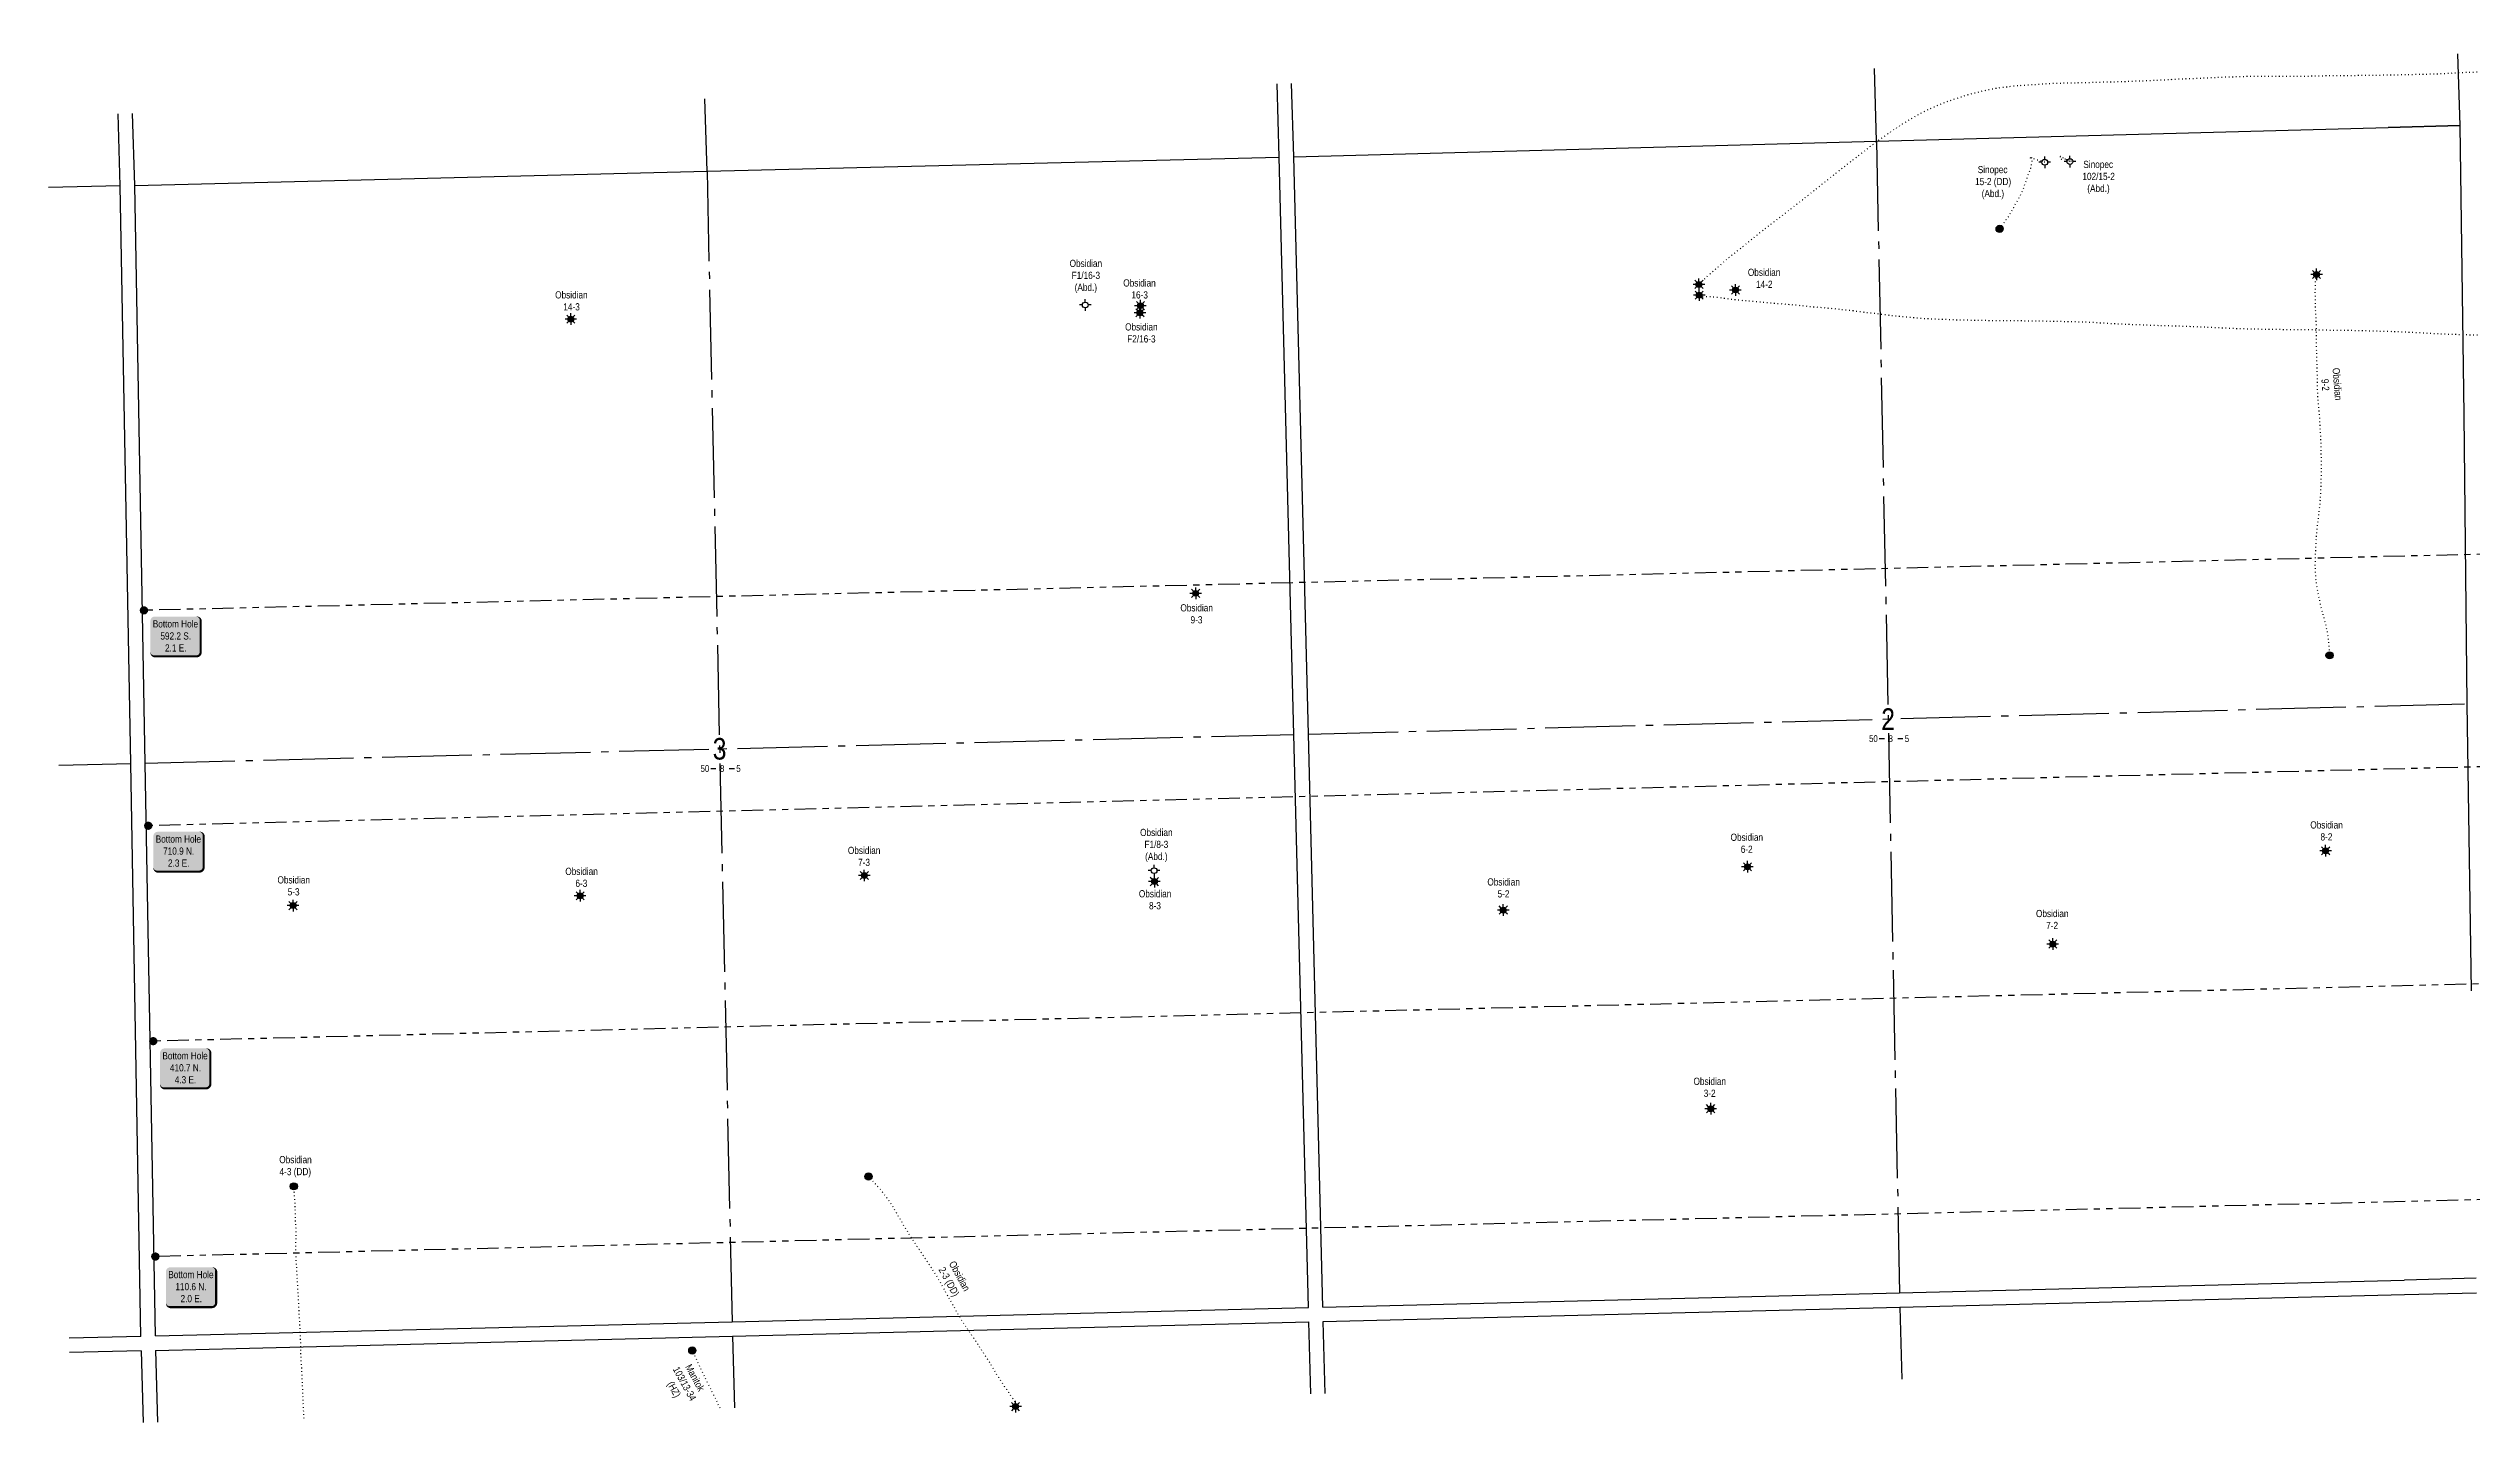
# Model space of a CAD drawing. Extents: x 626550 to 632078, y 5902939 to 5909485.
# Drawn here: x 626633 to 630006, y 5904970 to 5906884 of the extents above; entities that cross this region are included whole.
import ezdxf
from ezdxf.enums import TextEntityAlignment as Align

# ---------------------------------------------------------------- set-up
doc = ezdxf.new("R2010")
doc.units = 0
doc.header["$LTSCALE"] = 5
for name, pattern in [('foc-DOT', [1, 0.2, -0.8]), ('foc-DRILLPATH', [14.75, 6, -1.75, 1.75, -1.75, 1.75, -1.75]), ('foc-QUARTERLINE', [33, 25, -3, 2, -3])]:
    doc.linetypes.add(name, pattern=pattern)
for name, color, linetype in [('10', 1, 'Continuous'), ('9', 3, 'Continuous'), ('AB_SEC_N83UTMz11', 7, 'Continuous'), ('ABADATA-DRILL', 8, 'foc-DOT'), ('ABADATA-DRILL-T', 8, 'Continuous'), ('CG-NOTES', 7, 'Continuous'), ('L-MON', 1, 'Continuous'), ('L-QSEC', 8, 'foc-QUARTERLINE'), ('L-SEC', 7, 'Continuous'), ('L-SECLBL', 7, 'Continuous'), ('P-PDRILLPATH', 12, 'foc-DRILLPATH')]:
    doc.layers.add(name, color=color, linetype=linetype)
doc.styles.add('80', font='ARIALN.TTF', dxfattribs={"height": 10})
doc.styles.add('80L', font='ARIALN.TTF', dxfattribs={"height": 10})
doc.styles.add('SIMPLEX', font='ARIALN.TTF')

# ---------------------------------------------------------------- blocks, each defined once
blk = doc.blocks.new('plbh')
at = {"layer": 'L-MON'}
h = blk.add_hatch(color=255, dxfattribs=at)
h.dxf.hatch_style = 1
edge = h.paths.add_edge_path()
edge.add_arc((0, 0), 1.16, 0, 360)
h = blk.add_hatch(color=256, dxfattribs=at)
h.dxf.hatch_style = 1
h.paths.add_polyline_path([(-0.96, 0, 1), (0.96, 0, 1)])
h.paths.add_polyline_path([(0.91, 0, -1), (-0.91, 0, -1)], flags=16)
h.paths.add_polyline_path([(0.45, 0, -1), (-0.45, 0, -1)], flags=0)
h = blk.add_hatch(color=256, dxfattribs=at)
h.dxf.hatch_style = 1
h.paths.add_polyline_path([(-0.45, 0, 1), (0.45, 0, 1)])
h.paths.add_polyline_path([(0.4, 0, -1), (-0.4, 0, -1)], flags=16)
at = {"layer": 'L-MON', "color": 240}
for radius in [0.96, 0.91, 0.45, 0.4]:
    blk.add_circle((0, 0), radius, dxfattribs=at)
blk = doc.blocks.new('L-SECLBL')
at = {"layer": '9', "color": 7}
for p, q in [((-5.1, -27.8), (-12.3, -27.8)), ((20.7, -27.8), (13.5, -27.8))]:
    blk.add_line(p, q, dxfattribs=at)
at = {"layer": '10', "color": 2, "style": 'SIMPLEX'}
blk.add_attdef('SEC', text='', height=30, dxfattribs=at).set_placement((0, 0), align=Align.MIDDLE)
at = {"layer": '10', "color": 5, "style": '80L'}
blk.add_attdef('TWP', text='', height=9.5, dxfattribs=at).set_placement((-14.4, -27.4), align=Align.MIDDLE_RIGHT)
blk.add_attdef('RGE', text='', height=9.5, dxfattribs=at).set_placement((3.6, -27.4), align=Align.MIDDLE_CENTER)
blk.add_attdef('MER', text='', height=9.5, dxfattribs=at).set_placement((23.2, -27.4), align=Align.MIDDLE_LEFT)
blk = doc.blocks.new('*U528')
h = blk.add_hatch(color=255)
edge = h.paths.add_edge_path()
edge.add_line((-29, -28.5), (29, -28.5))
edge.add_arc((29, -22.5), 6, 270, 360)
edge.add_line((35, -22.5), (35, 21))
edge.add_arc((29, 21), 6, 0, 90)
edge.add_line((29, 27), (-29, 27))
edge.add_arc((-29, 21), 6, 90, 180)
edge.add_line((-35, 21), (-35, -22.5))
edge.add_arc((-29, -22.5), 6, 180, 270)
at = {"color": 14, "flags": 128}
blk.add_lwpolyline([(-29, -28.5, 3, 3, 0), (29, -28.5, 3, 3, 0.414214), (35, -22.5, 3, 3, 0), (35, 21, 3, 0, 0.414214), (29, 27, 0, 0, 0), (-29, 27, 0, 0, 0.414214), (-35, 21, 0, 0, 0), (-35, -22.5, 0, 3, 0.414214)], format="xyseb", close=True, dxfattribs=at)
at = {"color": 14, "style": '80'}
blk.add_attdef('ENTER_TEXT_001', (-26.8, -4.9), '', height=10, dxfattribs=at)
blk = doc.blocks.new('GAS')
h = blk.add_hatch(color=255)
h.dxf.hatch_style = 1
edge = h.paths.add_edge_path()
edge.add_arc((0, 0), 0.9, 0, 360)
for p, q in [((-0.81, 0), (-1.62, 0)), ((-0.57, 0.57), (-1.14, 1.14)), ((0, 0.81), (0, 1.62)), ((0.57, 0.57), (1.14, 1.14)), ((1.62, 0), (0.81, 0)), ((-0.57, -0.57), (-1.14, -1.14)), ((0, -0.81), (0, -1.62)), ((1.14, -1.14), (0.57, -0.57))]:
    blk.add_line(p, q)
blk.add_circle((0, 0), 0.8)
blk = doc.blocks.new('BH-Existing')
at = {"layer": 'ABADATA-DRILL-T'}
h = blk.add_hatch(color=256, dxfattribs=at)
h.dxf.hatch_style = 1
edge = h.paths.add_edge_path()
edge.add_arc((0, 0), 0.5, 0, 360)
blk.add_circle((0, 0), 0.5, dxfattribs=at)
blk = doc.blocks.new('GABD')
for p, q in [((-0.81, 0), (-1.62, 0)), ((0, 0.81), (0, 1.62)), ((1.62, 0), (0.81, 0)), ((0, -0.81), (0, -1.62))]:
    blk.add_line(p, q)
blk.add_circle((0, 0), 0.8)

msp = doc.modelspace()

# ---------------------------------------------------------------- linework, layer by layer
at = {"layer": 'AB_SEC_N83UTMz11'}
for p, q in [((629987.054, 5906876.245), (629990.076, 5906776.322)), ((629890.136, 5906773.658), (629990.076, 5906776.322)), ((629990.076, 5906776.322), (629890.136, 5906773.658)), ((629990.076, 5906776.322), (629995.74, 5906373.485)), ((629995.74, 5906373.485), (629999.974, 5905970.847)), ((629999.974, 5905970.847), (630005.693, 5905570.928)), ((630012.84, 5905170.808), (629912.9, 5905168.285)), ((629913.185, 5905148.176), (630013.128, 5905150.7))]:
    msp.add_line(p, q, dxfattribs=at)
at = {"layer": 'ABADATA-DRILL', "flags": 128}
for points in [[(628930.888, 5906555.034), (628930.947, 5906555.055), (628931.137, 5906555.06), (628931.359, 5906554.996), (628931.632, 5906554.874), (628931.906, 5906554.751), (628932.089, 5906554.636), (628932.212, 5906554.509), (628932.277, 5906554.341), (628932.232, 5906554.14), (628932.184, 5906554.088), (628932.205, 5906554.049), (628932.226, 5906554.019), (628932.106, 5906554.016), (628931.83, 5906554.209), (628931.387, 5906554.317), (628930.906, 5906554.344), (628930.484, 5906554.422), (628930.034, 5906554.42), (628929.51, 5906554.186), (628928.935, 5906553.99), (628928.963, 5906553.701), (628929.46, 5906553.064), (628930.039, 5906553.14), (628931.004, 5906554.066), (628931.633, 5906554.834), (628931.659, 5906554.984), (628931.706, 5906555.096), (628931.735, 5906555.127), (628931.956, 5906555.473), (628932.661, 5906556.412), (628933.862, 5906557.875), (628935.621, 5906559.763), (628937.814, 5906561.894), (628940.301, 5906564.282), (628943.297, 5906567.064), (628946.982, 5906570.245), (628951.15, 5906573.709), (628955.6, 5906577.451), (628960.414, 5906581.793), (628965.93, 5906586.824), (628972.287, 5906592.178), (628979.125, 5906597.515), (628986.237, 5906603.099), (628993.726, 5906609.144), (629001.673, 5906615.632), (629009.992, 5906622.429), (629018.766, 5906629.449), (629027.967, 5906636.551), (629037.308, 5906643.656), (629046.489, 5906650.748), (629055.769, 5906657.911), (629065.254, 5906665.231), (629074.952, 5906672.816), (629084.943, 5906680.689), (629095.048, 5906688.766), (629105.279, 5906696.996), (629115.64, 5906705.239), (629126.151, 5906713.477), (629136.799, 5906721.808), (629147.546, 5906730.182), (629158.395, 5906738.499), (629169.223, 5906746.835), (629172.31, 5906749.219), (629180.222, 5906755.156), (629191.429, 5906763.172), (629202.715, 5906770.86), (629214.266, 5906778.395), (629225.994, 5906785.656), (629237.875, 5906792.4), (629250.073, 5906798.552), (629262.536, 5906804.151), (629275.115, 5906809.184), (629288.105, 5906813.797), (629301.127, 5906817.941), (629314.39, 5906821.711), (629327.736, 5906824.984), (629341.149, 5906827.668), (629354.626, 5906829.783), (629368.239, 5906831.362), (629381.855, 5906832.421), (629395.516, 5906833.311), (629409.174, 5906834.291), (629422.847, 5906835.112), (629436.572, 5906835.493), (629450.27, 5906835.734), (629463.956, 5906836.095), (629477.59, 5906836.484), (629491.335, 5906836.846), (629504.99, 5906837.206), (629518.675, 5906837.606), (629532.348, 5906838.057), (629546.008, 5906838.577), (629559.687, 5906839.177), (629573.335, 5906839.807), (629587.131, 5906840.53), (629600.767, 5906841.21), (629614.427, 5906841.77), (629628.069, 5906842.249), (629641.708, 5906842.848), (629655.414, 5906843.56), (629669.075, 5906844.07), (629682.748, 5906844.52), (629696.412, 5906844.9), (629710.076, 5906844.95), (629723.77, 5906844.99), (629737.424, 5906845.04), (629751.191, 5906844.952), (629764.847, 5906844.912), (629778.536, 5906845.143), (629792.301, 5906845.505), (629806.068, 5906845.788), (629819.788, 5906846), (629833.473, 5906846.01), (629847.154, 5906846.15), (629860.803, 5906846.38), (629874.483, 5906846.54), (629888.181, 5906846.791), (629901.85, 5906847.041), (629915.509, 5906847.241), (629929.155, 5906847.6), (629942.939, 5906847.984), (629956.665, 5906848.335), (629970.393, 5906848.947), (629984.178, 5906849.69), (629997.866, 5906850.341), (630011.575, 5906850.902), (630025.325, 5906851.455), (630039.069, 5906851.867), (630052.869, 5906852.051), (630066.681, 5906852.174), (630080.408, 5906852.456), (630094.178, 5906852.659), (630108.012, 5906852.703), (630121.776, 5906852.726), (630135.529, 5906852.828), (630149.338, 5906853.052), (630163.11, 5906853.155), (630176.855, 5906853.167), (630190.629, 5906853.19), (630204.426, 5906853.133), (630218.161, 5906853.135), (630231.941, 5906853.298), (630245.752, 5906853.472), (630259.473, 5906853.603), (630273.273, 5906853.797), (630287.06, 5906854.1), (630300.864, 5906854.494), (630314.558, 5906854.895), (630328.241, 5906855.355), (630341.901, 5906855.905), (630355.569, 5906856.535), (630369.255, 5906857.216), (630382.914, 5906857.826), (630396.655, 5906858.358), (630410.29, 5906859.077), (630423.933, 5906859.887), (630437.625, 5906860.358), (630451.321, 5906860.718), (630465.061, 5906861.27), (630478.762, 5906861.781), (630492.566, 5906862.185), (630506.285, 5906862.397), (630519.957, 5906862.507), (630533.617, 5906862.707), (630547.32, 5906862.788), (630561.032, 5906862.889), (630574.724, 5906862.999), (630588.539, 5906863.023), (630602.341, 5906863.137), (630616.114, 5906863.2), (630629.879, 5906863.182), (630643.585, 5906863.173), (630657.28, 5906863.164), (630671.113, 5906863.248), (630684.856, 5906863.33), (630698.55, 5906863.371), (630712.234, 5906863.391), (630725.939, 5906863.392), (630739.751, 5906863.496), (630753.422, 5906863.636), (630767.093, 5906863.796), (630780.853, 5906863.999), (630794.501, 5906864.238), (630808.207, 5906864.569), (630821.84, 5906865.009), (630835.502, 5906865.509), (630849.153, 5906866.018), (630862.793, 5906866.558), (630876.455, 5906867.038), (630890.201, 5906867.4), (630903.985, 5906867.793), (630917.756, 5906868.316), (630931.416, 5906868.886), (630944.936, 5906869.432), (630958.593, 5906870.082), (630972.26, 5906870.762), (630986.025, 5906871.475), (630999.691, 5906872.195), (631013.455, 5906872.978), (631027.179, 5906873.75), (631040.844, 5906874.48), (631054.596, 5906875.332), (631068.29, 5906876.103), (631081.948, 5906876.753), (631095.602, 5906877.513), (631109.281, 5906878.474), (631122.856, 5906879.581), (631136.462, 5906880.67), (631150.091, 5906881.629), (631163.688, 5906882.268), (631177.329, 5906882.787), (631191.051, 5906883.299), (631204.719, 5906883.549), (631218.404, 5906883.539), (631232.081, 5906883.479), (631245.837, 5906883.422), (631259.503, 5906883.391), (631273.356, 5906883.466), (631291.348, 5906883.623)], [(629412.201, 5906725.039), (629409.92, 5906725.777), (629405.501, 5906727.158), (629400.935, 5906728.424), (629396.695, 5906729.849), (629393.222, 5906730.995), (629391.425, 5906731.597), (629391.104, 5906731.998), (629391.324, 5906732.374), (629392.463, 5906732.065), (629394.099, 5906731.129), (629394.18, 5906731.092), (629394.271, 5906731.044), (629394.363, 5906730.987), (629394.446, 5906730.879), (629394.501, 5906730.7), (629394.537, 5906730.471), (629394.554, 5906730.201), (629394.553, 5906729.871), (629394.533, 5906729.511), (629394.513, 5906729.13), (629394.455, 5906728.688), (629394.381, 5906728.106), (629394.28, 5906727.403), (629394.171, 5906726.65), (629394.052, 5906725.846), (629393.937, 5906724.933), (629393.785, 5906723.908), (629393.645, 5906722.814), (629393.456, 5906721.668), (629393.217, 5906720.501), (629392.921, 5906719.253), (629392.588, 5906717.873), (629392.224, 5906716.543), (629391.794, 5906715.071), (629391.306, 5906713.517), (629390.73, 5906711.921), (629390.064, 5906710.272), (629389.39, 5906708.583), (629388.745, 5906706.915), (629388.063, 5906705.126), (629387.386, 5906703.187), (629386.731, 5906701.138), (629386.02, 5906698.968), (629385.25, 5906696.736), (629384.422, 5906694.433), (629383.565, 5906692.129), (629382.737, 5906689.816), (629381.815, 5906687.29), (629380.813, 5906684.781), (629379.644, 5906682.169), (629378.394, 5906679.564), (629377.104, 5906676.988), (629375.751, 5906674.49), (629374.328, 5906672.01), (629372.884, 5906669.54), (629371.415, 5906666.919), (629370.063, 5906664.382), (629368.722, 5906661.824), (629367.343, 5906659.206), (629366.02, 5906656.729), (629364.714, 5906654.363), (629363.308, 5906651.964), (629361.879, 5906649.694), (629360.811, 5906648.134), (629358.122, 5906644.4), (629349.427, 5906632.319)], [(629447.255, 5906725.992), (629447.194, 5906726.02), (629445.043, 5906727.142), (629442.474, 5906728.553), (629437.259, 5906731.592), (629435.511, 5906732.605), (629435.196, 5906732.787), (629434.72, 5906733.014), (629434.278, 5906733.072), (629433.933, 5906732.892), (629433.754, 5906732.457), (629433.692, 5906731.825), (629433.691, 5906731.125), (629433.737, 5906730.526), (629433.909, 5906729.71), (629434.026, 5906729.444), (629434.182, 5906729.228), (629434.568, 5906729.018), (629435.096, 5906729.112), (629435.364, 5906729.2), (629435.91, 5906729.355), (629436.387, 5906729.458), (629436.757, 5906729.468), (629436.928, 5906729.442), (629437.088, 5906729.417), (629437.38, 5906729.345), (629437.731, 5906729.344), (629438.298, 5906729.44), (629438.656, 5906729.519), (629439.024, 5906729.609), (629440.316, 5906729.915), (629440.465, 5906729.959), (629441.001, 5906730.103), (629441.477, 5906730.266), (629441.715, 5906730.343), (629441.934, 5906730.379), (629442.267, 5906730.278), (629442.334, 5906730.02), (629442.473, 5906729.673), (629442.894, 5906729.305), (629443.392, 5906729.008), (629444.009, 5906728.745), (629444.401, 5906728.665), (629444.856, 5906728.508), (629445.24, 5906728.358), (629445.683, 5906728.26), (629446.105, 5906728.191), (629446.487, 5906728.122), (629446.829, 5906728.061), (629447.131, 5906727.979), (629447.413, 5906727.907), (629447.664, 5906727.864), (629447.857, 5906727.769), (629448.05, 5906727.674), (629448.252, 5906727.61), (629448.384, 5906727.513), (629448.437, 5906727.414), (629448.42, 5906727.294), (629448.387, 5906727.053), (629448.475, 5906726.745), (629448.623, 5906726.459), (629448.745, 5906726.022), (629448.799, 5906725.864), (629448.861, 5906725.815)], [(629790.603, 5906568.816), (629790.613, 5906568.817), (629790.669, 5906568.568), (629790.597, 5906567.906), (629790.381, 5906566.68), (629790.055, 5906565.06), (629789.58, 5906563.017), (629789.055, 5906560.651), (629788.669, 5906557.9), (629788.536, 5906554.735), (629788.524, 5906551.113), (629788.498, 5906546.921), (629788.477, 5906542.219), (629788.501, 5906537.267), (629788.607, 5906531.928), (629788.667, 5906526.438), (629788.869, 5906520.481), (629789.21, 5906514.208), (629789.615, 5906507.417), (629789.913, 5906500.913), (629790.018, 5906493.753), (629790.031, 5906486.29), (629790.071, 5906478.578), (629790.181, 5906470.509), (629790.361, 5906462.43), (629790.602, 5906453.984), (629790.867, 5906444.968), (629791.193, 5906435.963), (629791.392, 5906426.815), (629791.473, 5906417.244), (629791.669, 5906407.836), (629792.126, 5906398.435), (629792.914, 5906388.963), (629793.841, 5906379.554), (629794.569, 5906370.081), (629795.098, 5906360.232), (629795.615, 5906350.782), (629796.136, 5906341.223), (629796.548, 5906331.61), (629796.732, 5906321.942), (629796.895, 5906313.003), (629797.17, 5906303.637), (629797.125, 5906294.292), (629796.857, 5906285.042), (629796.577, 5906275.85), (629796.168, 5906266.286), (629795.702, 5906257.33), (629794.952, 5906247.776), (629793.909, 5906238.334), (629792.84, 5906229.101), (629791.755, 5906219.708), (629790.739, 5906210.397), (629789.974, 5906201.013), (629789.456, 5906191.755), (629789.036, 5906182.22), (629788.635, 5906173.056), (629788.443, 5906163.587), (629788.653, 5906154.049), (629789.301, 5906144.594), (629790.586, 5906135.255), (629792.3, 5906125.948), (629794.226, 5906116.567), (629796.209, 5906107.708), (629798.599, 5906098.2), (629801.096, 5906089.164), (629803.427, 5906079.984), (629805.282, 5906071.002), (629806.736, 5906061.718), (629807.812, 5906052.324), (629808.823, 5906038.366)], [(628931.228, 5906540.016), (628931.205, 5906540.105), (628931.278, 5906540.377), (628931.489, 5906540.723), (628931.592, 5906540.956), (628931.669, 5906541.078), (628931.756, 5906541.201), (628931.872, 5906541.344), (628932.06, 5906541.399), (628932.288, 5906541.495), (628932.374, 5906541.657), (628932.445, 5906541.96), (628932.531, 5906542.112), (628932.869, 5906542.561), (628933.046, 5906542.676), (628933.255, 5906542.732), (628933.538, 5906542.629), (628933.714, 5906542.414), (628933.797, 5906542.296), (628933.949, 5906542.2), (628934.024, 5906542.022), (628934.022, 5906541.742), (628934.156, 5906541.606), (628934.288, 5906541.509), (628934.427, 5906541.183), (628934.591, 5906540.687), (628934.626, 5906540.118), (628934.594, 5906539.447), (628934.663, 5906538.738), (628934.81, 5906538.142), (628934.823, 5906538.002), (628934.834, 5906537.983), (628935.439, 5906537.819), (628937.143, 5906537.665), (628939.251, 5906537.772), (628941.502, 5906538.133), (628944.379, 5906538.281), (628947.836, 5906538.075), (628951.898, 5906537.684), (628956.645, 5906537.123), (628961.926, 5906536.415), (628967.62, 5906535.619), (628973.845, 5906534.767), (628980.982, 5906533.89), (628989.209, 5906532.993), (628998.184, 5906532.185), (629007.629, 5906531.381), (629017.344, 5906530.583), (629027.39, 5906529.775), (629037.829, 5906528.847), (629048.77, 5906527.833), (629060.212, 5906526.832), (629065.827, 5906526.334), (629071.996, 5906525.741), (629083.912, 5906524.543), (629095.736, 5906523.452), (629096.989, 5906523.346), (629107.679, 5906522.385), (629119.904, 5906521.256), (629132.254, 5906519.979), (629144.9, 5906518.431), (629157.727, 5906516.868), (629170.964, 5906515.306), (629184.283, 5906513.676), (629197.883, 5906512.003), (629211.429, 5906510.489), (629225.041, 5906509.147), (629238.245, 5906508.054), (629238.666, 5906508.025), (629252.463, 5906507.209), (629266.164, 5906506.639), (629279.951, 5906506.192), (629293.629, 5906505.712), (629307.303, 5906505.362), (629320.973, 5906505.172), (629334.665, 5906504.923), (629348.465, 5906504.756), (629362.143, 5906504.636), (629375.82, 5906504.556), (629389.56, 5906504.388), (629403.282, 5906504.139), (629416.971, 5906503.99), (629430.653, 5906503.72), (629444.328, 5906503.35), (629457.979, 5906503.11), (629471.667, 5906502.66), (629485.323, 5906501.859), (629498.991, 5906501.019), (629512.606, 5906500.287), (629526.268, 5906499.647), (629539.927, 5906499.146), (629553.656, 5906498.608), (629567.327, 5906498.047), (629581.183, 5906497.622), (629594.856, 5906497.322), (629608.513, 5906496.872), (629622.175, 5906496.241), (629635.847, 5906495.641), (629649.509, 5906495.011), (629663.191, 5906494.391), (629676.841, 5906493.83), (629690.488, 5906493.379), (629704.162, 5906493.039), (629717.835, 5906492.759), (629731.497, 5906492.509), (629745.185, 5906492.379), (629758.853, 5906492.259), (629772.623, 5906492.082), (629786.282, 5906491.952), (629799.955, 5906491.662), (629813.628, 5906491.341), (629827.308, 5906491.172), (629840.967, 5906491.011), (629854.64, 5906490.711), (629868.306, 5906490.321), (629881.97, 5906490.001), (629895.716, 5906489.573), (629909.497, 5906488.995), (629923.269, 5906488.378), (629936.922, 5906487.707), (629950.717, 5906486.98), (629964.471, 5906486.252), (629978.131, 5906485.692), (629991.818, 5906485.262), (630005.483, 5906484.892), (630019.267, 5906484.565), (630033.085, 5906484.459), (630046.801, 5906484.41), (630060.572, 5906484.203), (630074.383, 5906483.977), (630088.085, 5906483.737), (630101.796, 5906483.508), (630115.53, 5906483.17), (630129.162, 5906482.188), (630142.865, 5906480.759), (630156.493, 5906479.567), (630170.126, 5906478.516), (630183.882, 5906477.378), (630197.577, 5906476.278), (630211.248, 5906475.298), (630224.992, 5906474.229), (630238.673, 5906473.269), (630252.439, 5906472.482), (630266.188, 5906471.613), (630279.935, 5906470.805), (630293.597, 5906470.165), (630307.339, 5906469.556), (630321.094, 5906468.808), (630334.794, 5906467.869), (630348.567, 5906466.861), (630362.337, 5906465.934), (630376.066, 5906465.045), (630389.788, 5906464.406), (630403.603, 5906464.06), (630417.375, 5906463.793), (630431.106, 5906463.574), (630444.897, 5906463.347), (630458.562, 5906462.997), (630472.217, 5906462.617), (630485.948, 5906462.408), (630499.62, 5906462.118), (630513.268, 5906461.667), (630526.954, 5906461.248), (630540.627, 5906460.938), (630554.3, 5906460.658), (630567.976, 5906460.248), (630581.65, 5906459.938), (630595.327, 5906459.858), (630609.067, 5906459.65), (630622.729, 5906459.419), (630636.401, 5906459.159), (630650.076, 5906458.779), (630663.743, 5906458.339), (630677.461, 5906457.84), (630691.15, 5906457.33), (630704.759, 5906456.819), (630718.497, 5906456.34), (630732.159, 5906455.71), (630745.83, 5906455.13), (630759.349, 5906454.595), (630773.02, 5906454.025), (630786.681, 5906453.435), (630800.452, 5906452.837), (630814.128, 5906452.427), (630827.897, 5906451.92), (630841.61, 5906451.231), (630854.98, 5906450.672), (630869.04, 5906450.153), (630882.74, 5906449.603), (630896.396, 5906449.173), (630910.07, 5906448.843), (630923.771, 5906448.623), (630937.386, 5906448.632), (630951.043, 5906448.542), (630964.699, 5906448.151), (630978.458, 5906447.633), (630992.168, 5906447.064), (631005.926, 5906446.616), (631019.592, 5906446.186), (631033.39, 5906445.729), (631047.125, 5906445.341), (631060.799, 5906445.001), (631074.464, 5906444.661), (631088.148, 5906444.331), (631101.827, 5906444.151), (631115.472, 5906444.15), (631129.145, 5906444.231), (631142.823, 5906444.111), (631156.504, 5906443.891), (631170.277, 5906443.624), (631183.944, 5906443.153), (631197.719, 5906442.816), (631211.37, 5906442.575), (631225.045, 5906442.205), (631238.726, 5906441.636), (631252.368, 5906441.005), (631266.098, 5906440.446), (631279.858, 5906439.888), (631293.652, 5906439.571), (631307.318, 5906439.501), (631321.121, 5906439.585), (631334.794, 5906439.655), (631348.446, 5906439.795), (631362.109, 5906440.225), (631375.781, 5906440.695), (631379.55, 5906440.787), (631394.549, 5906441.043)], [(626988.923, 5904975.342), (626988.817, 5904978.357), (626988.294, 5904988.976), (626987.765, 5904999.836), (626987.288, 5905010.597), (626986.887, 5905021.5), (626986.498, 5905032.364), (626985.694, 5905046.387), (626985.031, 5905057.004), (626984.617, 5905068.007), (626984.362, 5905079.084), (626984.001, 5905090.008), (626983.586, 5905100.321), (626982.998, 5905110.728), (626982.307, 5905121.284), (626981.771, 5905132.374), (626981.267, 5905143.394), (626980.534, 5905154.378), (626979.908, 5905165.125), (626979.35, 5905175.544), (626978.732, 5905185.601), (626978.111, 5905195.748), (626977.52, 5905205.556), (626977.342, 5905211.834), (626977.357, 5905215.045), (626977.457, 5905218.409), (626977.646, 5905221.825), (626977.846, 5905225.232), (626978.072, 5905231.76), (626977.967, 5905237.569), (626977.817, 5905240.206), (626977.619, 5905242.752), (626977.38, 5905245.326), (626977.22, 5905247.943), (626977.18, 5905250.563), (626977.181, 5905253.184), (626977.171, 5905255.785), (626977.154, 5905258.325), (626976.983, 5905263.232), (626976.731, 5905268.167), (626976.518, 5905273.143), (626976.175, 5905280.397), (626976.159, 5905280.617), (626975.137, 5905294.945), (626974.815, 5905298.767)], [(627979.478, 5904992.07), (627979.548, 5904992.072), (627979.637, 5904992.085), (627979.687, 5904992.096), (627979.727, 5904992.097), (627979.857, 5904992.101), (627979.947, 5904992.103), (627980.038, 5904992.085), (627980.158, 5904992.069), (627980.288, 5904992.062), (627980.419, 5904992.036), (627980.539, 5904992.029), (627980.63, 5904992.021), (627980.7, 5904992.013), (627980.78, 5904992.005), (627980.86, 5904991.997), (627980.94, 5904992.01), (627981.01, 5904992.002), (627981.1, 5904992.004), (627981.2, 5904991.997), (627981.301, 5904991.969), (627981.382, 5904991.941), (627981.574, 5904991.857), (627981.625, 5904991.838), (627981.716, 5904991.79), (627981.756, 5904991.781), (627981.756, 5904991.801), (627981.682, 5904991.949), (627981.523, 5904992.295), (627981.349, 5904992.791), (627981.142, 5904993.446), (627980.871, 5904994.199), (627980.5, 5904994.999), (627980.077, 5904995.848), (627979.56, 5904996.844), (627978.979, 5904997.969), (627978.305, 5904999.221), (627977.56, 5905000.542), (627976.692, 5905001.929), (627975.733, 5905003.374), (627974.662, 5905004.876), (627973.519, 5905006.476), (627972.363, 5905008.165), (627971.144, 5905009.983), (627969.935, 5905011.771), (627968.706, 5905013.609), (627967.279, 5905015.701), (627965.78, 5905017.882), (627964.229, 5905020.141), (627962.646, 5905022.459), (627960.99, 5905024.886), (627959.363, 5905027.363), (627957.724, 5905029.89), (627956.046, 5905032.426), (627954.336, 5905034.981), (627952.728, 5905037.518), (627951.123, 5905040.276), (627949.546, 5905043.115), (627947.929, 5905045.973), (627946.261, 5905048.849), (627944.513, 5905051.733), (627942.696, 5905054.585), (627940.892, 5905057.298), (627937.202, 5905062.841), (627933.611, 5905068.426), (627930.109, 5905074.034), (627926.589, 5905079.582), (627922.847, 5905085.173), (627919.007, 5905090.722), (627915.133, 5905096.41), (627911.258, 5905102.128), (627907.478, 5905107.669), (627903.825, 5905113.303), (627900.346, 5905119.161), (627896.983, 5905125.213), (627893.649, 5905131.286), (627890.225, 5905137.326), (627886.793, 5905143.296), (627883.484, 5905149.199), (627880.013, 5905155.528), (627876.604, 5905161.769), (627872.916, 5905168.322), (627869.116, 5905174.633), (627865.188, 5905180.829), (627861.243, 5905186.906), (627857.22, 5905192.93), (627853.269, 5905198.866), (627849.185, 5905204.918), (627845.124, 5905210.871), (627841.253, 5905216.819), (627837.598, 5905222.533), (627833.871, 5905228.325), (627830.297, 5905234.022), (627826.772, 5905239.759), (627823.39, 5905245.34), (627820.16, 5905250.915), (627817.03, 5905256.443), (627813.831, 5905261.96), (627807.688, 5905272.028), (627804.631, 5905276.708), (627801.616, 5905280.968), (627798.709, 5905284.902), (627795.826, 5905288.706), (627793.019, 5905292.281), (627790.249, 5905295.588), (627787.484, 5905298.705), (627784.752, 5905301.743), (627784.103, 5905302.446), (627782.082, 5905304.682), (627779.463, 5905307.593), (627776.835, 5905310.464), (627774.796, 5905312.64)], [(627568.344, 5904989.659), (627567.57, 5904991.231), (627563.369, 5904999.741), (627559.242, 5905008.133), (627555.073, 5905016.564), (627550.955, 5905025.006), (627546.951, 5905033.271), (627543, 5905041.428), (627538.897, 5905050.04), (627534.652, 5905059.09), (627529.452, 5905070.173)]]:
    msp.add_lwpolyline(points, dxfattribs=at)
at = {"layer": 'L-QSEC'}
for p, q in [((629178.084, 5906754.682), (629175.135, 5906855.914)), ((627549.962, 5906712.51), (627547.058, 5906813.57)), ((629178.084, 5906754.682), (629210.21, 5905150.543)), ((627549.962, 5906712.51), (627584.857, 5905110.175)), ((628387.084, 5905928.633), (629999.974, 5905970.847)), ((626767.792, 5905888.266), (628366.982, 5905928.11)), ((626647.594, 5905885.414), (626747.688, 5905887.764)), ((629210.612, 5905130.436), (629213.299, 5905030.307)), ((627585.295, 5905090.07), (627587.997, 5904990.145))]:
    msp.add_line(p, q, dxfattribs=at)
at = {"layer": 'L-SEC', "flags": 128}
for points in [[(628387.304, 5905130.08), (628366.982, 5905928.11), (628346.6, 5906732.329), (628343.687, 5906834.289)], [(628407.411, 5905130.58), (628387.089, 5905928.622), (628366.706, 5906732.871), (628363.794, 5906834.812)], [(626761.879, 5905089.881), (626747.688, 5905887.764), (626733.14, 5906692.368), (626730.273, 5906792.327)], [(626781.987, 5905090.377), (626767.798, 5905888.122), (626753.248, 5906692.838), (626750.38, 5906792.85)], [(628366.706, 5906732.87), (629178.084, 5906754.682), (629890.136, 5906773.658)], [(626753.248, 5906692.864), (627549.962, 5906712.51), (628346.6, 5906732.329)], [(626733.14, 5906692.368), (626633.166, 5906690.01)], [(628407.411, 5905130.58), (629210.112, 5905150.544), (629912.678, 5905168.283)], [(626781.987, 5905090.377), (627584.8, 5905110.178), (628387.317, 5905130.08)], [(628407.923, 5905110.473), (629210.612, 5905130.436), (629913.185, 5905148.176)], [(626782.344, 5905070.267), (627585.295, 5905090.07), (628387.816, 5905109.973)], [(628390.571, 5905009.977), (628387.816, 5905109.973)], [(628410.679, 5905010.474), (628407.922, 5905110.506)], [(626761.729, 5905089.878), (626661.905, 5905087.361)], [(626762.236, 5905069.771), (626662.266, 5905067.25)], [(626761.741, 5905089.878), (626761.879, 5905089.881)], [(626762.236, 5905069.771), (626764.935, 5904969.807)], [(626782.343, 5905070.313), (626785.042, 5904970.304)], [(626782.347, 5905070.128), (626782.344, 5905070.267)]]:
    msp.add_lwpolyline(points, dxfattribs=at)
at = {"layer": 'P-PDRILLPATH', "flags": 128}
for points in [[(631461.577, 5905929.904), (631393, 5906212), (626766, 5906101)], [(631461.977, 5905914.902), (631164, 5905912), (626772, 5905801)], [(631462.525, 5905894.925), (631289, 5905612), (626779, 5905501)], [(631462.917, 5905879.918), (631319, 5905312), (626782, 5905201)]]:
    msp.add_lwpolyline(points, dxfattribs=at)

# ---------------------------------------------------------------- block references
at = {"layer": 'ABADATA-DRILL-T'}
for name, p, xscale, yscale, zscale in [('GABD', (629412.201, 5906725.039), 4.998401599999999, 4.998401599999999, 4.998401599999999), ('GABD', (629447.255, 5906725.992), 4.998401599999999, 4.998401599999999, 4.998401599999999), ('BH-Existing', (629349.429, 5906632.281), 10.00000000000006, 10.00000000000006, 10.00000000000006), ('GABD', (628076.516, 5906526.3), 4.998401599999999, 4.998401599999999, 4.998401599999999), ('BH-Existing', (629808.796, 5906038.356), 10.00000000000006, 10.00000000000006, 10.00000000000006), ('GABD', (628172.347, 5905738.467), 4.998401599999999, 4.998401599999999, 4.998401599999999), ('BH-Existing', (626974.79, 5905298.779), 10.00000000000006, 10.00000000000006, 10.00000000000006), ('BH-Existing', (627774.806, 5905312.602), 10.00000000000006, 10.00000000000006, 10.00000000000006), ('BH-Existing', (627529.465, 5905070.163), 10.00000000000006, 10.00000000000006, 10.00000000000006)]:
    msp.add_blockref(name, p, dxfattribs=dict(at, xscale=xscale, yscale=yscale, zscale=zscale))
at = {"layer": 'ABADATA-DRILL-T', "color": 6, "xscale": 5.000000000000024, "yscale": 5.000000000000024, "zscale": 5.000000000000024}
for p in [(628930.888, 5906555.034), (628931.228, 5906540.016), (628981.721, 5906547.171), (629790.603, 5906568.816), (627360.356, 5906506.646), (628152.639, 5906515.436), (628153.372, 5906525.363), (628230.253, 5906124.713), (629803.208, 5905766.159), (627768.966, 5905731.748), (628998.41, 5905743.849), (627373.3, 5905703.452), (628172.757, 5905723.229), (626973.639, 5905689.776), (628658.441, 5905683.562), (629423.446, 5905636.276), (628947.231, 5905406.862), (627979.478, 5904992.07)]:
    msp.add_blockref('GAS', p, dxfattribs=at)
at = {"layer": 'CG-NOTES', "color": 3}
ref = msp.add_blockref('*U528', (626810.101, 5906065.421), dxfattribs=dict(at, xscale=1.000060583036093, yscale=1.000060583036093, zscale=1.000060583036093))
ref.add_attrib('ENTER_TEXT_001', 'Bottom Hole', (626778.407, 5906077.201), dxfattribs={"layer": '0', "color": 14, "height": 10.00061, "style": '80'})
ref.add_attrib('ENTER_TEXT_002', '592.2 S.', (626789.022, 5906060.356), dxfattribs={"layer": '0', "color": 14, "height": 10.0006, "style": '80'})
ref.add_attrib('ENTER_TEXT_003', '2.1 E.', (626795.462, 5906043.647), dxfattribs={"layer": '0', "color": 14, "height": 10.0006, "style": '80'})
ref = msp.add_blockref('*U528', (626814.192, 5905765.658), dxfattribs=dict(at, xscale=1.000060583036093, yscale=1.000060583036093, zscale=1.000060583036093))
ref.add_attrib('ENTER_TEXT_001', 'Bottom Hole', (626782.499, 5905777.451), dxfattribs={"layer": '0', "color": 14, "height": 10.00061, "style": '80'})
ref.add_attrib('ENTER_TEXT_002', '710.9 N.', (626792.766, 5905760.743), dxfattribs={"layer": '0', "color": 14, "height": 10.0006, "style": '80'})
ref.add_attrib('ENTER_TEXT_003', '2.3 E.', (626799.553, 5905744.034), dxfattribs={"layer": '0', "color": 14, "height": 10.0006, "style": '80'})
ref = msp.add_blockref('*U528', (626823.504, 5905463.838), dxfattribs=dict(at, xscale=1.000060583036093, yscale=1.000060583036093, zscale=1.000060583036093))
ref.add_attrib('ENTER_TEXT_001', 'Bottom Hole', (626791.81, 5905475.631), dxfattribs={"layer": '0', "color": 14, "height": 10.00061, "style": '80'})
ref.add_attrib('ENTER_TEXT_002', '410.7 N.', (626802.274, 5905458.923), dxfattribs={"layer": '0', "color": 14, "height": 10.0006, "style": '80'})
ref.add_attrib('ENTER_TEXT_003', '4.3 E.', (626808.96, 5905442.214), dxfattribs={"layer": '0', "color": 14, "height": 10.0006, "style": '80'})
ref = msp.add_blockref('*U528', (626831.651, 5905159.082), dxfattribs=dict(at, xscale=1.000060583036093, yscale=1.000060583036093, zscale=1.000060583036093))
ref.add_attrib('ENTER_TEXT_001', 'Bottom Hole', (626799.958, 5905170.876), dxfattribs={"layer": '0', "color": 14, "height": 10.00061, "style": '80'})
ref.add_attrib('ENTER_TEXT_002', '110.6 N.', (626809.873, 5905154.167), dxfattribs={"layer": '0', "color": 14, "height": 10.0006, "style": '80'})
ref.add_attrib('ENTER_TEXT_003', '2.0 E.', (626817.012, 5905137.459), dxfattribs={"layer": '0', "color": 14, "height": 10.0006, "style": '80'})
at = {"layer": 'L-MON', "xscale": 5.000000000000025, "yscale": 5.000000000000025, "zscale": 5.000000000000025}
for p in [(626766, 5906101), (626772, 5905801), (626779, 5905501), (626782, 5905201)]:
    msp.add_blockref('plbh', p, dxfattribs=at)
at = {"layer": 'L-SECLBL'}
for p, values in [((629194.204, 5905949.758), {'SEC': '2', 'TWP': '50', 'RGE': '8', 'MER': '5'}), ((627567.478, 5905908.19), {'SEC': '3', 'TWP': '50', 'RGE': '8', 'MER': '5'})]:
    msp.add_blockref('L-SECLBL', p, dxfattribs=at).add_auto_attribs(values)

# ---------------------------------------------------------------- texts
at = {"layer": 'ABADATA-DRILL-T', "char_height": 10, "attachment_point": 1, "style": '80L'}
for s, insert in [('\\pi0.34702;Obsidian\\P\\pi3.2768;F1/16-3\\P\\pi7.3593;(Abd.)', (628054.401, 5906589.261)), ('\\pi0.34702;Obsidian\\P\\pi11.687;14-3', (627338.239, 5906545.425)), ('\\pi0.34702;Obsidian\\P\\pi11.687;16-3', (628129.104, 5906562.045)), ('\\pi0.34702;Obsidian\\P\\pi11.718;14-2', (628998.612, 5906576.815)), ('\\pi0.34702;Obsidian\\P\\pi3.2768;F2/16-3', (628131.679, 5906500.809)), ('\\pi0.34702;Obsidian\\P\\pi14.488;9-3', (628208.625, 5906109.532)), ('\\pi0.34702;Obsidian\\P\\pi14.518;8-2', (629781.606, 5905807.203)), ('\\pi0.34702;Obsidian\\P\\pi14.522;7-3', (627745.75, 5905771.688)), ('\\pi0.34702;Obsidian\\P\\pi6.4623;F1/8-3\\P\\pi7.3593;(Abd.)', (628152.505, 5905796.685)), ('\\pi0.34702;Obsidian\\P\\pi14.494;6-2', (628974.569, 5905790.015)), ('\\pi0.34702;Obsidian\\P\\pi14.464;6-3', (627352.34, 5905742.522)), ('\\pi0.34702;Obsidian\\P\\pi14.488;5-3', (626951.683, 5905730.652)), ('\\pi0.34702;Obsidian\\P\\pi14.488;8-3', (628150.83, 5905711.319)), ('\\pi0.34702;Obsidian\\P\\pi14.518;5-2', (628635.974, 5905727.798)), ('\\pi0.34702;Obsidian\\P\\pi14.552;7-2', (629399.711, 5905683.791)), ('\\pi0.34702;Obsidian\\P\\pi14.518;3-2', (628922.945, 5905450.096)), ('\\pi0.34702;Obsidian\\P\\pi0.7256;4-3 (DD)', (626954.134, 5905341.012))]:
    msp.add_mtext_dynamic_manual_height_columns(s, width=44.5276, gutter_width=50, heights=[0], dxfattribs=dict(at, insert=insert))
for s, width, insert, rotation in [('\\pi0.34702;Obsidian\\P\\pi14.518;9-2', 44.5276, (629822.828, 5906439.424), 274.396822), ('\\pi0.34702;Obsidian\\P\\pi0.8211;2-3 (DD)', 44.5276, (627894.981, 5905196.379), 298.742663), ('\\pi5.3399;Manitok\\P\\pi0.05;103/13-34 \\P\\pi14.197;(HZ)', 49.90218, (627525.429, 5905056.954), 298.742663)]:
    msp.add_mtext_dynamic_manual_height_columns(s, width=width, gutter_width=50, heights=[0], dxfattribs=dict(at, insert=insert, rotation=rotation))

# ---------------------------------------------------------------- next in the draw order: texts
at = {"layer": 'ABADATA-DRILL-T', "char_height": 9.99574, "attachment_point": 1, "style": '80L', "bg_fill": 2}
for s, width, insert in [('\\pi4.4592;Sinopec\\P\\pi0.67157;15-2 (DD)\\P\\pi9.9377;(Abd.)', 49.6718, (629314.554, 5906719.931)), ('\\pi1.9799;Sinopec\\P\\pi0.67078;102/15-2\\P\\pi7.4585;(Abd.)', 44.71325, (629464.036, 5906727.076))]:
    msp.add_mtext_dynamic_manual_height_columns(s, width=width, gutter_width=50, heights=[0], dxfattribs=dict(at, insert=insert))

doc.saveas('drawing.dxf')
